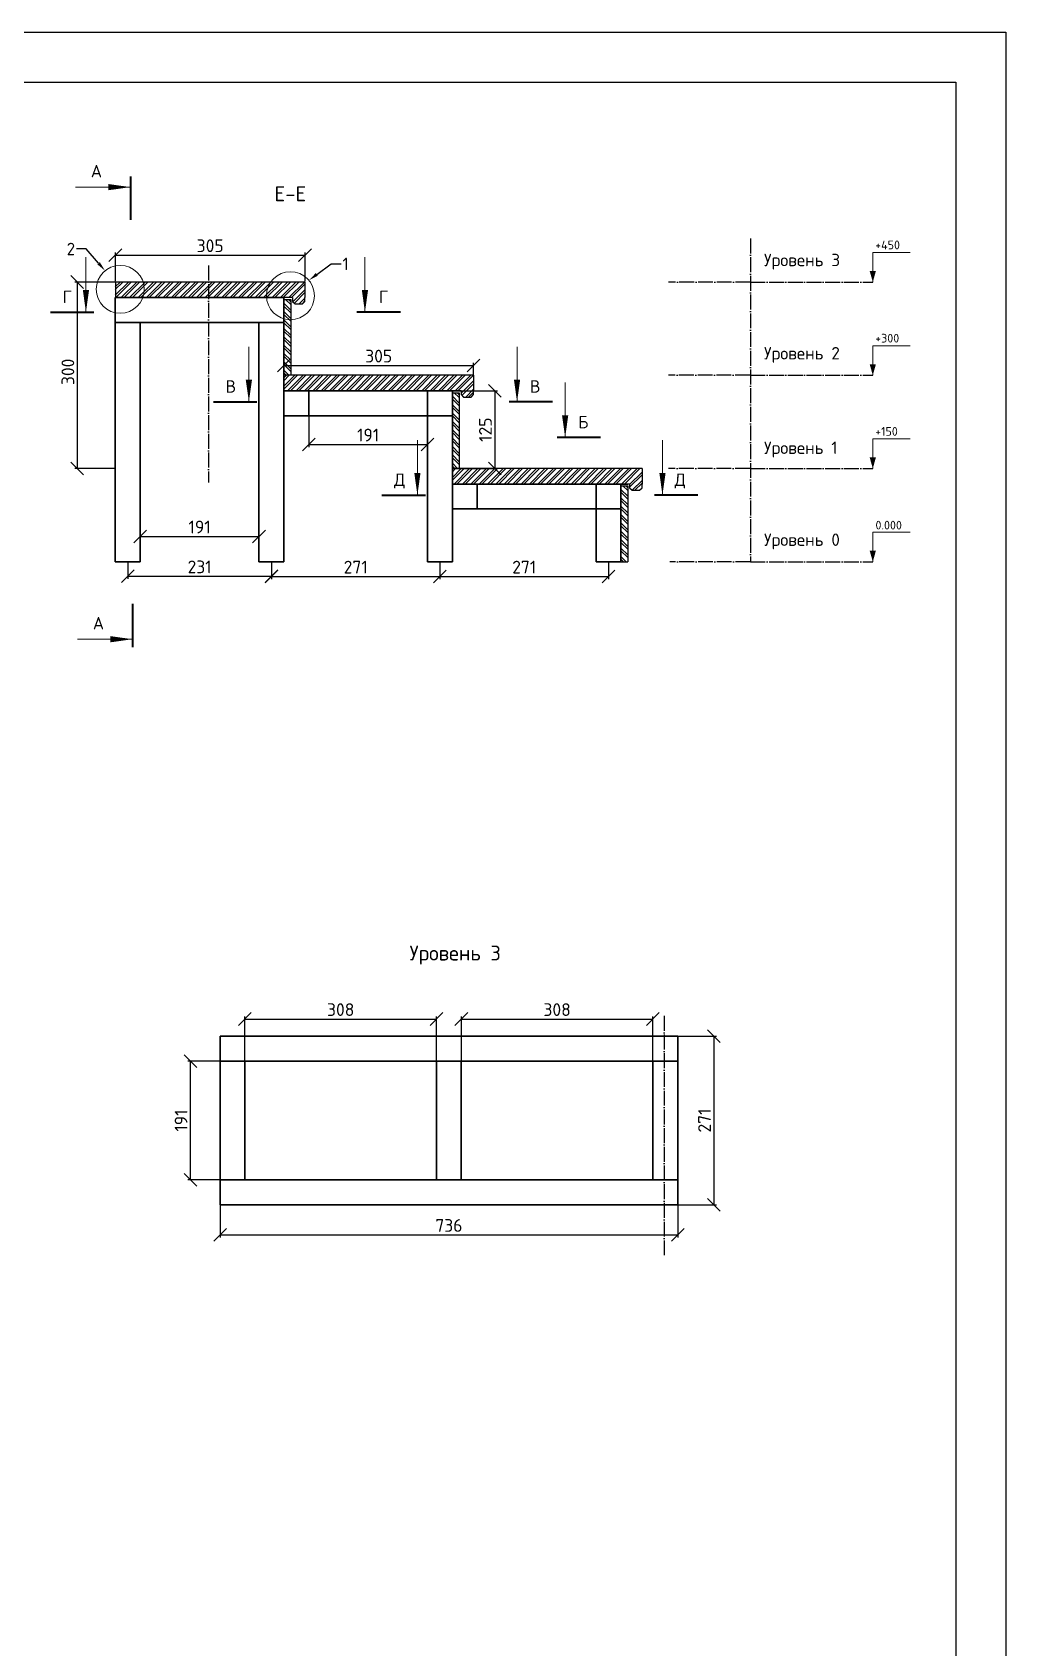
# Model space of a CAD drawing. Header units: millimetres. Extents: x 63961 to 279437, y 165795 to 374915.
# Drawn here: x 114166 to 115732, y 171321 to 173920 of the extents above; entities that cross this region are included whole.
import ezdxf
from ezdxf import colors
from ezdxf.entities.mleader import LeaderData, LeaderLine
from ezdxf.math import Vec2, Vec3

# ---------------------------------------------------------------- set-up
doc = ezdxf.new("R2010")
doc.units = ezdxf.units.MM
doc.linetypes.add('ACAD_ISO04W100', pattern=[30, 24, -3, 0, -3])
for name, color, linetype in [('Доска МПК 11х145х3000', 32, 'Continuous'), ('Заливка доски', 32, 'Continuous'), ('Заливка ступени', 52, 'Continuous'), ('Оси', 120, 'ACAD_ISO04W100'), ('Рамка', 7, 'Continuous')]:
    doc.layers.add(name, color=color, linetype=linetype)
for name, color, linetype, lineweight in [('Профиль 40x40', 220, 'Continuous', 35), ('Размеры', 150, 'Continuous', 0), ('Стойки 40x40', 7, 'Continuous', 35), ('Ступень СМ305', 52, 'Continuous', 30)]:
    doc.layers.add(name, color=color, linetype=linetype, lineweight=lineweight)
doc.styles.get("Standard").update_dxf_attribs({"font": 'isocpeur.ttf'})
doc.dimstyles.new('Копия Аннотативный', dxfattribs={"dimscale": 0, "dimtxt": 20.5, "dimasz": 20.5, "dimexe": 4.25, "dimexo": 0.625, "dimgap": 4.625, "dimtad": 1, "dimtxsty": 'Standard', "dimblk": 'OBLIQUE', "dimcen": 20.5, "dimclrd": 256, "dimclrt": 256, "dimadec": 0, "dimazin": 0, "dimtfac": 1, "dimtmove": 0, "dimatfit": 3, "dimfxl": 1, "dimtfillclr": 4, "dimarcsym": 0})

# ---------------------------------------------------------------- blocks, each defined once
blk = doc.blocks.new('Ступень из ДПК CM 305')
at = {"layer": 'Ступень СМ305'}
for p, q in [((103547.4, 186120.8), (103242.4, 186120.8)), ((103242.4, 186120.8), (103242.4, 186095.8)), ((103547.4, 186120.8), (103547.4, 186095.8)), ((103527.4, 186095.8), (103242.4, 186095.8)), ((103527.4, 186095.8), (103524.4, 186095.8)), ((103527.4, 186095.8), (103527.4, 186089.8)), ((103527.4, 186089.8), (103531.4, 186085.8)), ((103531.4, 186085.8), (103543.4, 186085.8)), ((103543.4, 186085.8), (103547.4, 186089.8)), ((103547.4, 186089.8), (103547.4, 186095.8))]:
    blk.add_line(p, q, dxfattribs=at)
blk = doc.blocks.new('_Oblique')
at = {"color": 0, "linetype": 'ByBlock', "lineweight": -2}
blk.add_line((-0.5, -0.5), (0.5, 0.5), dxfattribs=at)
blk = doc.blocks.new('*D236')
at = {"layer": 'Defpoints', "color": 0, "transparency": 16777216}
for p in [(114299.9, 173517.8), (114238.7, 173217.8), (114299.9, 173217.8)]:
    blk.add_point(p, dxfattribs=at)
at = {"layer": 'Размеры', "color": 0, "lineweight": -2, "transparency": 16777216}
for p, q in [((114299.2, 173517.8), (114234.5, 173517.8)), ((114299.2, 173217.8), (114234.5, 173217.8))]:
    blk.add_line(p, q, dxfattribs=at)
at = {"layer": 'Размеры', "lineweight": -2, "transparency": 16777216}
blk.add_line((114238.7, 173517.8), (114238.7, 173217.8), dxfattribs=at)
at = {"layer": 'Размеры', "lineweight": -2, "transparency": 16777216, "xscale": 20.5, "yscale": 20.5, "zscale": 20.5}
for p, rotation in [((114238.7, 173517.8), 90), ((114238.7, 173217.8), 270)]:
    blk.add_blockref('_Oblique', p, dxfattribs=dict(at, rotation=rotation))
at = {"layer": 'Размеры', "transparency": 16777216, "insert": (114223.6, 173373.3), "char_height": 20.5, "attachment_point": 5, "rotation": 90}
blk.add_mtext('300', dxfattribs=at)
blk = doc.blocks.new('*D237')
at = {"layer": 'Defpoints', "color": 0, "transparency": 16777216}
for p in [(114604.9, 173561.1), (114299.9, 173517.8), (114604.9, 173517.8)]:
    blk.add_point(p, dxfattribs=at)
at = {"layer": 'Размеры', "color": 0, "lineweight": -2, "transparency": 16777216}
for p, q in [((114299.9, 173518.4), (114299.9, 173565.4)), ((114604.9, 173518.4), (114604.9, 173565.4))]:
    blk.add_line(p, q, dxfattribs=at)
at = {"layer": 'Размеры', "lineweight": -2, "transparency": 16777216}
blk.add_line((114299.9, 173561.1), (114604.9, 173561.1), dxfattribs=at)
at = {"layer": 'Размеры', "lineweight": -2, "transparency": 16777216, "xscale": 20.5, "yscale": 20.5, "zscale": 20.5, "rotation": 180}
blk.add_blockref('_Oblique', (114299.9, 173561.1), dxfattribs=at)
at = {"layer": 'Размеры', "lineweight": -2, "transparency": 16777216, "xscale": 20.5, "yscale": 20.5, "zscale": 20.5}
blk.add_blockref('_Oblique', (114604.9, 173561.1), dxfattribs=at)
at = {"layer": 'Размеры', "transparency": 16777216, "insert": (114452.4, 173576.2), "char_height": 20.5, "attachment_point": 5}
blk.add_mtext('305', dxfattribs=at)
blk = doc.blocks.new('*D238')
at = {"layer": 'Defpoints', "color": 0, "transparency": 16777216}
for p in [(114875.9, 173383.6), (114570.9, 173367.8), (114875.9, 173367.8)]:
    blk.add_point(p, dxfattribs=at)
at = {"layer": 'Размеры', "color": 0, "lineweight": -2, "transparency": 16777216}
for p, q in [((114570.9, 173368.4), (114570.9, 173387.9)), ((114875.9, 173368.4), (114875.9, 173387.9))]:
    blk.add_line(p, q, dxfattribs=at)
at = {"layer": 'Размеры', "lineweight": -2, "transparency": 16777216}
blk.add_line((114570.9, 173383.6), (114875.9, 173383.6), dxfattribs=at)
at = {"layer": 'Размеры', "lineweight": -2, "transparency": 16777216, "xscale": 20.5, "yscale": 20.5, "zscale": 20.5, "rotation": 180}
blk.add_blockref('_Oblique', (114570.9, 173383.6), dxfattribs=at)
at = {"layer": 'Размеры', "lineweight": -2, "transparency": 16777216, "xscale": 20.5, "yscale": 20.5, "zscale": 20.5}
blk.add_blockref('_Oblique', (114875.9, 173383.6), dxfattribs=at)
at = {"layer": 'Размеры', "transparency": 16777216, "insert": (114723.4, 173398.7), "char_height": 20.5, "attachment_point": 5}
blk.add_mtext('305', dxfattribs=at)
blk = doc.blocks.new('*D239')
at = {"layer": 'Defpoints', "color": 0, "transparency": 16777216}
for p in [(114841.9, 173342.8), (114841.9, 173217.8), (114910.1, 173217.8)]:
    blk.add_point(p, dxfattribs=at)
at = {"layer": 'Размеры', "color": 0, "lineweight": -2, "transparency": 16777216}
for p, q in [((114842.5, 173342.8), (114914.3, 173342.8)), ((114842.5, 173217.8), (114914.3, 173217.8))]:
    blk.add_line(p, q, dxfattribs=at)
at = {"layer": 'Размеры', "lineweight": -2, "transparency": 16777216}
blk.add_line((114910.1, 173342.8), (114910.1, 173217.8), dxfattribs=at)
at = {"layer": 'Размеры', "lineweight": -2, "transparency": 16777216, "xscale": 20.5, "yscale": 20.5, "zscale": 20.5}
for p, rotation in [((114910.1, 173342.8), 90), ((114910.1, 173217.8), 270)]:
    blk.add_blockref('_Oblique', p, dxfattribs=dict(at, rotation=rotation))
at = {"layer": 'Размеры', "transparency": 16777216, "insert": (114895, 173280.3), "char_height": 20.5, "attachment_point": 5, "rotation": 90}
blk.add_mtext('125', dxfattribs=at)
blk = doc.blocks.new('*D241')
at = {"layer": 'Defpoints', "color": 0, "transparency": 16777216}
for p in [(114610.9, 173302.8), (114801.9, 173302.8), (114801.9, 173256.5)]:
    blk.add_point(p, dxfattribs=at)
at = {"layer": 'Размеры', "color": 0, "lineweight": -2, "transparency": 16777216}
for p, q in [((114610.9, 173302.1), (114610.9, 173252.2)), ((114801.9, 173302.1), (114801.9, 173252.2))]:
    blk.add_line(p, q, dxfattribs=at)
at = {"layer": 'Размеры', "lineweight": -2, "transparency": 16777216}
blk.add_line((114610.9, 173256.5), (114801.9, 173256.5), dxfattribs=at)
at = {"layer": 'Размеры', "lineweight": -2, "transparency": 16777216, "xscale": 20.5, "yscale": 20.5, "zscale": 20.5, "rotation": 180}
blk.add_blockref('_Oblique', (114610.9, 173256.5), dxfattribs=at)
at = {"layer": 'Размеры', "lineweight": -2, "transparency": 16777216, "xscale": 20.5, "yscale": 20.5, "zscale": 20.5}
blk.add_blockref('_Oblique', (114801.9, 173256.5), dxfattribs=at)
at = {"layer": 'Размеры', "transparency": 16777216, "insert": (114706.4, 173271.6), "char_height": 20.5, "attachment_point": 5}
blk.add_mtext('191', dxfattribs=at)
blk = doc.blocks.new('*D242')
at = {"layer": 'Defpoints', "color": 0, "transparency": 16777216}
for p in [(114530.9, 173108.6), (114339.9, 173067.8), (114530.9, 173067.8)]:
    blk.add_point(p, dxfattribs=at)
at = {"layer": 'Размеры', "color": 0, "lineweight": -2, "transparency": 16777216}
for p, q in [((114339.9, 173068.4), (114339.9, 173112.9)), ((114530.9, 173068.4), (114530.9, 173112.9))]:
    blk.add_line(p, q, dxfattribs=at)
at = {"layer": 'Размеры', "lineweight": -2, "transparency": 16777216}
blk.add_line((114339.9, 173108.6), (114530.9, 173108.6), dxfattribs=at)
at = {"layer": 'Размеры', "lineweight": -2, "transparency": 16777216, "xscale": 20.5, "yscale": 20.5, "zscale": 20.5, "rotation": 180}
blk.add_blockref('_Oblique', (114339.9, 173108.6), dxfattribs=at)
at = {"layer": 'Размеры', "lineweight": -2, "transparency": 16777216, "xscale": 20.5, "yscale": 20.5, "zscale": 20.5}
blk.add_blockref('_Oblique', (114530.9, 173108.6), dxfattribs=at)
at = {"layer": 'Размеры', "transparency": 16777216, "insert": (114435.4, 173123.7), "char_height": 20.5, "attachment_point": 5}
blk.add_mtext('191', dxfattribs=at)
blk = doc.blocks.new('*D243')
at = {"layer": 'Defpoints', "color": 0, "transparency": 16777216}
for p in [(114319.9, 173067.8), (114550.9, 173067.8), (114550.9, 173044.4)]:
    blk.add_point(p, dxfattribs=at)
at = {"layer": 'Размеры', "color": 0, "lineweight": -2, "transparency": 16777216}
for p, q in [((114319.9, 173067.2), (114319.9, 173040.1)), ((114550.9, 173067.2), (114550.9, 173040.1))]:
    blk.add_line(p, q, dxfattribs=at)
at = {"layer": 'Размеры', "lineweight": -2, "transparency": 16777216}
blk.add_line((114319.9, 173044.4), (114550.9, 173044.4), dxfattribs=at)
at = {"layer": 'Размеры', "lineweight": -2, "transparency": 16777216, "xscale": 20.5, "yscale": 20.5, "zscale": 20.5, "rotation": 180}
blk.add_blockref('_Oblique', (114319.9, 173044.4), dxfattribs=at)
at = {"layer": 'Размеры', "lineweight": -2, "transparency": 16777216, "xscale": 20.5, "yscale": 20.5, "zscale": 20.5}
blk.add_blockref('_Oblique', (114550.9, 173044.4), dxfattribs=at)
at = {"layer": 'Размеры', "transparency": 16777216, "insert": (114435.4, 173059.5), "char_height": 20.5, "attachment_point": 5}
blk.add_mtext('231', dxfattribs=at)
blk = doc.blocks.new('*D244')
at = {"layer": 'Defpoints', "color": 0, "transparency": 16777216}
for p in [(114550.9, 173067.8), (114821.9, 173067.8), (114821.9, 173044.2)]:
    blk.add_point(p, dxfattribs=at)
at = {"layer": 'Размеры', "color": 0, "lineweight": -2, "transparency": 16777216}
for p, q in [((114550.9, 173067.2), (114550.9, 173040)), ((114821.9, 173067.2), (114821.9, 173040))]:
    blk.add_line(p, q, dxfattribs=at)
at = {"layer": 'Размеры', "lineweight": -2, "transparency": 16777216}
blk.add_line((114550.9, 173044.2), (114821.9, 173044.2), dxfattribs=at)
at = {"layer": 'Размеры', "lineweight": -2, "transparency": 16777216, "xscale": 20.5, "yscale": 20.5, "zscale": 20.5, "rotation": 180}
blk.add_blockref('_Oblique', (114550.9, 173044.2), dxfattribs=at)
at = {"layer": 'Размеры', "lineweight": -2, "transparency": 16777216, "xscale": 20.5, "yscale": 20.5, "zscale": 20.5}
blk.add_blockref('_Oblique', (114821.9, 173044.2), dxfattribs=at)
at = {"layer": 'Размеры', "transparency": 16777216, "insert": (114686.4, 173059.1), "char_height": 20.5, "attachment_point": 5}
blk.add_mtext('271', dxfattribs=at)
blk = doc.blocks.new('*D245')
at = {"layer": 'Defpoints', "color": 0, "transparency": 16777216}
for p in [(114821.9, 173067.8), (115092.9, 173067.8), (115092.9, 173044.2)]:
    blk.add_point(p, dxfattribs=at)
at = {"layer": 'Размеры', "color": 0, "lineweight": -2, "transparency": 16777216}
for p, q in [((114821.9, 173067.2), (114821.9, 173040)), ((115092.9, 173067.2), (115092.9, 173040))]:
    blk.add_line(p, q, dxfattribs=at)
at = {"layer": 'Размеры', "lineweight": -2, "transparency": 16777216}
blk.add_line((114821.9, 173044.2), (115092.9, 173044.2), dxfattribs=at)
at = {"layer": 'Размеры', "lineweight": -2, "transparency": 16777216, "xscale": 20.5, "yscale": 20.5, "zscale": 20.5, "rotation": 180}
blk.add_blockref('_Oblique', (114821.9, 173044.2), dxfattribs=at)
at = {"layer": 'Размеры', "lineweight": -2, "transparency": 16777216, "xscale": 20.5, "yscale": 20.5, "zscale": 20.5}
blk.add_blockref('_Oblique', (115092.9, 173044.2), dxfattribs=at)
at = {"layer": 'Размеры', "transparency": 16777216, "insert": (114957.4, 173059.1), "char_height": 20.5, "attachment_point": 5}
blk.add_mtext('271', dxfattribs=at)
blk = doc.blocks.new('*D289')
at = {"layer": 'Defpoints', "color": 0, "transparency": 16777216}
for p in [(114816.3, 172332.1), (114508.3, 172264.3), (114816.3, 172264.3)]:
    blk.add_point(p, dxfattribs=at)
at = {"layer": 'Размеры', "color": 0, "lineweight": -2, "transparency": 16777216}
for p, q in [((114508.3, 172264.9), (114508.3, 172336.4)), ((114816.3, 172264.9), (114816.3, 172336.4))]:
    blk.add_line(p, q, dxfattribs=at)
at = {"layer": 'Размеры', "lineweight": -2, "transparency": 16777216}
blk.add_line((114508.3, 172332.1), (114816.3, 172332.1), dxfattribs=at)
at = {"layer": 'Размеры', "lineweight": -2, "transparency": 16777216, "xscale": 20.5, "yscale": 20.5, "zscale": 20.5, "rotation": 180}
blk.add_blockref('_Oblique', (114508.3, 172332.1), dxfattribs=at)
at = {"layer": 'Размеры', "lineweight": -2, "transparency": 16777216, "xscale": 20.5, "yscale": 20.5, "zscale": 20.5}
blk.add_blockref('_Oblique', (114816.3, 172332.1), dxfattribs=at)
at = {"layer": 'Размеры', "transparency": 16777216, "insert": (114662.3, 172347.2), "char_height": 20.5, "attachment_point": 5}
blk.add_mtext('308', dxfattribs=at)
blk = doc.blocks.new('*D290')
at = {"layer": 'Defpoints', "color": 0, "transparency": 16777216}
for p in [(115164.3, 172332.1), (114856.3, 172264.3), (115164.3, 172264.3)]:
    blk.add_point(p, dxfattribs=at)
at = {"layer": 'Размеры', "color": 0, "lineweight": -2, "transparency": 16777216}
for p, q in [((114856.3, 172264.9), (114856.3, 172336.4)), ((115164.3, 172264.9), (115164.3, 172336.4))]:
    blk.add_line(p, q, dxfattribs=at)
at = {"layer": 'Размеры', "lineweight": -2, "transparency": 16777216}
blk.add_line((114856.3, 172332.1), (115164.3, 172332.1), dxfattribs=at)
at = {"layer": 'Размеры', "lineweight": -2, "transparency": 16777216, "xscale": 20.5, "yscale": 20.5, "zscale": 20.5, "rotation": 180}
blk.add_blockref('_Oblique', (114856.3, 172332.1), dxfattribs=at)
at = {"layer": 'Размеры', "lineweight": -2, "transparency": 16777216, "xscale": 20.5, "yscale": 20.5, "zscale": 20.5}
blk.add_blockref('_Oblique', (115164.3, 172332.1), dxfattribs=at)
at = {"layer": 'Размеры', "transparency": 16777216, "insert": (115010.3, 172347.2), "char_height": 20.5, "attachment_point": 5}
blk.add_mtext('308', dxfattribs=at)
blk = doc.blocks.new('*D291')
at = {"layer": 'Defpoints', "color": 0, "transparency": 16777216}
for p in [(114420.7, 172264.3), (114508.3, 172264.3), (114508.3, 172073.3)]:
    blk.add_point(p, dxfattribs=at)
at = {"layer": 'Размеры', "color": 0, "lineweight": -2, "transparency": 16777216}
for p, q in [((114507.6, 172264.3), (114416.4, 172264.3)), ((114507.6, 172073.3), (114416.4, 172073.3))]:
    blk.add_line(p, q, dxfattribs=at)
at = {"layer": 'Размеры', "lineweight": -2, "transparency": 16777216}
blk.add_line((114420.7, 172073.3), (114420.7, 172264.3), dxfattribs=at)
at = {"layer": 'Размеры', "lineweight": -2, "transparency": 16777216, "xscale": 20.5, "yscale": 20.5, "zscale": 20.5}
for p, rotation in [((114420.7, 172264.3), 90), ((114420.7, 172073.3), 270)]:
    blk.add_blockref('_Oblique', p, dxfattribs=dict(at, rotation=rotation))
at = {"layer": 'Размеры', "transparency": 16777216, "insert": (114405.6, 172168.8), "char_height": 20.5, "attachment_point": 5, "rotation": 90}
blk.add_mtext('191', dxfattribs=at)
blk = doc.blocks.new('*D292')
at = {"layer": 'Defpoints', "color": 0, "transparency": 16777216}
for p in [(114468.3, 172033.3), (115204.3, 172033.3), (115204.3, 171984.9)]:
    blk.add_point(p, dxfattribs=at)
at = {"layer": 'Размеры', "color": 0, "lineweight": -2, "transparency": 16777216}
for p, q in [((114468.3, 172032.7), (114468.3, 171980.7)), ((115204.3, 172032.7), (115204.3, 171980.7))]:
    blk.add_line(p, q, dxfattribs=at)
at = {"layer": 'Размеры', "lineweight": -2, "transparency": 16777216}
blk.add_line((114468.3, 171984.9), (115204.3, 171984.9), dxfattribs=at)
at = {"layer": 'Размеры', "lineweight": -2, "transparency": 16777216, "xscale": 20.5, "yscale": 20.5, "zscale": 20.5, "rotation": 180}
blk.add_blockref('_Oblique', (114468.3, 171984.9), dxfattribs=at)
at = {"layer": 'Размеры', "lineweight": -2, "transparency": 16777216, "xscale": 20.5, "yscale": 20.5, "zscale": 20.5}
blk.add_blockref('_Oblique', (115204.3, 171984.9), dxfattribs=at)
at = {"layer": 'Размеры', "transparency": 16777216, "insert": (114836.3, 172000), "char_height": 20.5, "attachment_point": 5}
blk.add_mtext('736', dxfattribs=at)
blk = doc.blocks.new('*D293')
at = {"layer": 'Defpoints', "color": 0, "transparency": 16777216}
for p in [(115204.3, 172304.3), (115204.3, 172033.3), (115262.3, 172033.3)]:
    blk.add_point(p, dxfattribs=at)
at = {"layer": 'Размеры', "color": 0, "lineweight": -2, "transparency": 16777216}
for p, q in [((115204.9, 172304.3), (115266.5, 172304.3)), ((115204.9, 172033.3), (115266.5, 172033.3))]:
    blk.add_line(p, q, dxfattribs=at)
at = {"layer": 'Размеры', "lineweight": -2, "transparency": 16777216}
blk.add_line((115262.3, 172304.3), (115262.3, 172033.3), dxfattribs=at)
at = {"layer": 'Размеры', "lineweight": -2, "transparency": 16777216, "xscale": 20.5, "yscale": 20.5, "zscale": 20.5}
for p, rotation in [((115262.3, 172304.3), 90), ((115262.3, 172033.3), 270)]:
    blk.add_blockref('_Oblique', p, dxfattribs=dict(at, rotation=rotation))
at = {"layer": 'Размеры', "transparency": 16777216, "insert": (115247.4, 172168.8), "char_height": 20.5, "attachment_point": 5, "rotation": 90}
blk.add_mtext('271', dxfattribs=at)

msp = doc.modelspace()

# ---------------------------------------------------------------- hatches: boundary and pattern name
at = {"layer": 'Заливка доски'}
h = msp.add_hatch(dxfattribs=at)
h.set_pattern_fill('ANSI32', color=256, angle=90)
h.set_pattern_definition([(135, (15818.933, 2486.693), (-6.7351921, -6.7351921), []), (135, (15818.933, 2491.183), (-6.7351921, -6.7351921), [])])
h.paths.add_polyline_path([(114581.866, 173489.751), (114570.866, 173489.751), (114570.866, 173452.603), (114570.866, 173367.75), (114581.866, 173367.75)])
h.paths.add_polyline_path([(114852.866, 173339.75), (114841.866, 173339.75), (114841.866, 173217.751), (114852.866, 173217.751)])
h.paths.add_polyline_path([(115123.866, 173189.749), (115112.866, 173189.749), (115112.866, 173067.748), (115123.866, 173067.748)])
at = {"layer": 'Заливка ступени'}
h = msp.add_hatch(dxfattribs=at)
h.set_pattern_fill('ANSI32', color=256, angle=180)
h.set_pattern_definition([(225, (15818.933, 2486.693), (6.7351921, -6.7351921), []), (225, (15814.443, 2486.693), (6.7351921, -6.7351921), [])])
h.paths.add_polyline_path([(114299.866, 173517.751), (114299.866, 173492.751), (114584.866, 173492.751), (114584.866, 173486.751), (114588.866, 173482.751), (114600.866, 173482.751), (114604.866, 173486.751), (114604.866, 173492.751), (114604.866, 173517.751)])
h.paths.add_polyline_path([(114570.866, 173367.75), (114570.866, 173342.75), (114855.866, 173342.75), (114855.866, 173336.75), (114859.866, 173332.75), (114871.866, 173332.75), (114875.866, 173336.75), (114875.866, 173342.75), (114875.866, 173367.75)])
h.paths.add_polyline_path([(114841.866, 173217.749), (114841.866, 173192.749), (115126.866, 173192.749), (115126.866, 173186.749), (115130.866, 173182.749), (115142.866, 173182.749), (115146.866, 173186.749), (115146.866, 173192.749), (115146.866, 173217.749)])

# ---------------------------------------------------------------- linework, layer by layer
at = {"layer": 'Доска МПК 11х145х3000'}
for p, q in [((114570.866, 173492.751), (114570.866, 173367.75)), ((114570.866, 173489.751), (114581.866, 173489.751)), ((114581.866, 173489.751), (114581.866, 173367.75)), ((114581.866, 173367.75), (114570.866, 173367.75)), ((114841.866, 173342.75), (114841.866, 173217.751)), ((114841.866, 173342.75), (114852.866, 173342.75)), ((114841.866, 173339.75), (114852.866, 173339.75)), ((114852.866, 173339.75), (114852.866, 173217.749)), ((114852.866, 173217.751), (114841.866, 173217.751)), ((115112.866, 173192.749), (115112.866, 173067.75)), ((115112.866, 173192.749), (115123.866, 173192.749)), ((115112.866, 173189.749), (115123.866, 173189.749)), ((115123.866, 173189.749), (115123.866, 173067.748)), ((115112.866, 173067.748), (115123.866, 173067.748))]:
    msp.add_line(p, q, dxfattribs=at)
at = {"layer": 'Оси'}
for p, q in [((115321.115, 173587.802), (115321.115, 173067.75)), ((114449.866, 173544.332), (114449.866, 173195.439)), ((115321.115, 173517.752), (115189.633, 173517.752)), ((115321.115, 173517.752), (115517.979, 173517.752)), ((115320.586, 173367.75), (115189.633, 173367.75)), ((115321.115, 173367.75), (115517.979, 173367.75)), ((115320.586, 173217.749), (115189.633, 173217.815)), ((115321.115, 173217.752), (115517.979, 173217.752)), ((115321.115, 173067.75), (115191.332, 173067.816)), ((115321.115, 173067.75), (115517.979, 173067.75)), ((115182.407, 172337.101), (115182.407, 171951.627))]:
    msp.add_line(p, q, dxfattribs=at)
at = {"layer": 'Профиль 40x40'}
for p, q in [((114570.866, 173492.751), (114299.866, 173492.751)), ((114299.866, 173492.751), (114299.866, 173452.603)), ((114570.866, 173492.751), (114570.866, 173452.603)), ((114570.866, 173452.603), (114299.866, 173452.603)), ((114841.866, 173342.75), (114570.866, 173342.75)), ((114610.866, 173342.75), (114610.866, 173302.75)), ((114570.866, 173302.75), (114841.866, 173302.75)), ((115112.866, 173192.749), (114841.866, 173192.749)), ((114881.866, 173192.749), (114881.866, 173152.749)), ((114841.866, 173152.749), (115112.866, 173152.749))]:
    msp.add_line(p, q, dxfattribs=at)
for points in [[(114468.269, 172304.28), (115204.269, 172304.28), (115204.269, 172264.28), (114468.269, 172264.28)], [(114468.269, 172264.28), (114508.269, 172264.28), (114508.269, 172073.28), (114468.269, 172073.28)], [(114816.269, 172264.28), (114856.269, 172264.28), (114856.269, 172073.28), (114816.269, 172073.28)], [(115164.269, 172264.28), (115204.269, 172264.28), (115204.269, 172073.28), (115164.269, 172073.28)], [(114468.269, 172073.28), (115204.269, 172073.28), (115204.269, 172033.28), (114468.269, 172033.28)]]:
    msp.add_lwpolyline(points, close=True, dxfattribs=at)
at = {"layer": 'Размеры', "color": 2, "lineweight": 40}
for p, q in [((114324.133, 173687.796), (114324.133, 173617.993)), ((114195.685, 173469.274), (114265.488, 173469.274)), ((114758.245, 173469.274), (114688.442, 173469.274)), ((114457.703, 173325.001), (114527.506, 173325.001)), ((115002.837, 173325.001), (114933.034, 173325.001)), ((115080.19, 173267.674), (115010.387, 173267.674)), ((114728.703, 173175), (114798.506, 173175)), ((115236.68, 173175), (115166.877, 173175)), ((114327.383, 173000.062), (114327.383, 172930.259))]:
    msp.add_line(p, q, dxfattribs=at)
at = {"layer": 'Размеры', "color": 2}
for p, q in [((114324.133, 173670.483), (114235.669, 173670.483)), ((114252.627, 173469.274), (114252.627, 173557.738)), ((114701.303, 173469.274), (114701.303, 173557.738)), ((114514.645, 173325.001), (114514.645, 173413.465)), ((114945.895, 173325.001), (114945.895, 173413.465)), ((115023.248, 173267.674), (115023.248, 173356.138)), ((114785.645, 173175), (114785.645, 173263.464)), ((115179.738, 173175), (115179.738, 173263.464)), ((114327.383, 172943.12), (114238.919, 172943.12))]:
    msp.add_line(p, q, dxfattribs=at)
at = {"layer": 'Размеры'}
for p, q in [((115517.979, 173517.752), (115517.979, 173565.333)), ((115517.979, 173565.333), (115578.154, 173565.333)), ((115517.979, 173367.75), (115517.979, 173415.332)), ((115517.979, 173415.332), (115578.154, 173415.332)), ((115517.979, 173217.749), (115517.979, 173265.331)), ((115517.979, 173265.331), (115578.154, 173265.331)), ((114841.866, 173217.751), (114852.866, 173217.751)), ((115517.979, 173067.75), (115517.979, 173115.332)), ((115517.979, 173115.332), (115578.154, 173115.332))]:
    msp.add_line(p, q, dxfattribs=at)
at = {"layer": 'Размеры', "color": 2}
for points in [[(114324.133, 173670.483, 0, 10, 0), (114288.522, 173670.483, 10, 10, 0)], [(114252.627, 173469.274, 0, 10, 0), (114252.627, 173504.885, 10, 10, 0)], [(114701.303, 173469.274, 0, 10, 0), (114701.303, 173504.885, 10, 10, 0)], [(114514.645, 173325.001, 0, 10, 0), (114514.645, 173360.612, 10, 10, 0)], [(114945.895, 173325.001, 0, 10, 0), (114945.895, 173360.612, 10, 10, 0)], [(115023.248, 173267.674, 0, 10, 0), (115023.248, 173303.284, 10, 10, 0)], [(114785.645, 173175, 0, 10, 0), (114785.645, 173210.611, 10, 10, 0)], [(115179.738, 173175, 0, 10, 0), (115179.738, 173210.611, 10, 10, 0)], [(114327.383, 172943.12, 0, 10, 0), (114291.772, 172943.12, 10, 10, 0)]]:
    msp.add_lwpolyline(points, format="xyseb", dxfattribs=at)
at = {"layer": 'Размеры', "color": 2, "const_width": 5}
for points in [[(114324.133, 173630.854), (114324.133, 173630.854)], [(114252.627, 173469.274), (114252.627, 173469.274)], [(114701.303, 173469.274), (114701.303, 173469.274)], [(114514.645, 173325.001), (114514.645, 173325.001)], [(114945.895, 173325.001), (114945.895, 173325.001)], [(115023.248, 173267.674), (115023.248, 173267.674)], [(114785.645, 173175), (114785.645, 173175)], [(115179.738, 173175), (115179.738, 173175)], [(114327.383, 172943.12), (114327.383, 172943.12)]]:
    msp.add_lwpolyline(points, dxfattribs=at)
at = {"layer": 'Размеры'}
for points in [[(115517.979, 173517.752, 0, 10, 0), (115517.979, 173535.557, 10, 10, 0)], [(115517.979, 173367.75, 0, 10, 0), (115517.979, 173385.556, 10, 10, 0)], [(115517.979, 173217.749, 0, 10, 0), (115517.979, 173235.555, 10, 10, 0)], [(115517.979, 173067.75, 0, 10, 0), (115517.979, 173085.556, 10, 10, 0)]]:
    msp.add_lwpolyline(points, format="xyseb", dxfattribs=at)
for centre in [(114307.779, 173506.074), (114581.487, 173495.752)]:
    msp.add_circle(centre, 38.578, dxfattribs=at)
at = {"layer": 'Рамка'}
for points in [[(109011.663, 173919.573), (115731.663, 173919.573), (115731.663, 169167.573), (109011.663, 169167.573)], [(109331.663, 173839.573), (115651.663, 173839.573), (115651.663, 169247.573), (109331.663, 169247.573)]]:
    msp.add_lwpolyline(points, close=True, dxfattribs=at)
at = {"layer": 'Стойки 40x40'}
for p, q in [((114299.866, 173067.816), (114299.866, 173452.603)), ((114339.866, 173067.816), (114339.866, 173452.751)), ((114530.866, 173452.751), (114530.866, 173067.816)), ((114570.866, 173452.603), (114570.866, 173067.816)), ((114801.866, 173342.75), (114801.866, 173067.816)), ((114841.866, 173342.75), (114841.866, 173067.816)), ((115072.866, 173192.749), (115072.866, 173067.816)), ((115112.866, 173192.749), (115112.866, 173067.816)), ((114339.866, 173067.816), (114299.866, 173067.816)), ((114570.866, 173067.816), (114530.866, 173067.816)), ((114841.866, 173067.816), (114801.866, 173067.816)), ((115112.866, 173067.816), (115072.866, 173067.816))]:
    msp.add_line(p, q, dxfattribs=at)

# ---------------------------------------------------------------- block references
at = {"layer": 'Ступень СМ305'}
for p in [(11057.492, -12603.065), (11328.492, -12753.066), (11599.492, -12903.068)]:
    msp.add_blockref('Ступень из ДПК CM 305', p, dxfattribs=at)

# ---------------------------------------------------------------- texts
at = {"layer": 'Оси'}
for s, p in [('Уровень 3', (115343.044, 173543.26)), ('Уровень 2', (115343.044, 173393.259)), ('Уровень 1', (115343.044, 173241.186)), ('Уровень 0', (115343.044, 173093.259))]:
    msp.add_text(s, height=20, dxfattribs=at).set_placement(p)
at = {"layer": 'Размеры', "color": 7}
msp.add_text('Е-Е', height=24, dxfattribs=at).set_placement((114555.571, 173647.767))
at = {"layer": 'Размеры'}
for s, p in [('+450', (115521.85, 173570.455)), ('+300', (115521.85, 173420.454)), ('+150', (115521.85, 173270.453)), ('0.000', (115522.289, 173119.665))]:
    msp.add_text(s, height=14, dxfattribs=at).set_placement(p)
at = {"layer": 'Размеры', "color": 2, "char_height": 20}
for s, insert, attachment_point in [('А', (114278.489, 173706.255), 3), ('Г', (114215.133, 173504.041), 1), ('Г', (114738.796, 173504.041), 3), ('В', (114477.152, 173359.768), 1), ('В', (114983.388, 173359.768), 3), ('Б', (115060.741, 173302.441), 3), ('Д', (114748.152, 173209.767), 1), ('Д', (115217.231, 173209.767), 3), ('А', (114281.738, 172978.892), 3)]:
    msp.add_mtext(s, dxfattribs=dict(at, insert=insert, attachment_point=attachment_point))
at = {"layer": 'Размеры', "color": 7, "ltscale": 1.5, "insert": (114919.906, 172450.22), "char_height": 24, "attachment_point": 3}
msp.add_mtext('\\A1;Уровень 3', dxfattribs=at)

# ---------------------------------------------------------------- dimensions: what is measured, and where the dimension line sits
at = {"layer": 'Размеры'}
for base, p1, p2, picture, middle in [((114604.866, 173561.144), (114299.866, 173517.751), (114604.866, 173517.751), '*D237', (114452.366, 173576.243)), ((114875.866, 173383.623), (114570.866, 173367.75), (114875.866, 173367.75), '*D238', (114723.366, 173398.722)), ((114801.866, 173256.478), (114610.866, 173302.75), (114801.866, 173302.75), '*D241', (114706.366, 173271.57)), ((114530.866, 173108.6), (114339.866, 173067.816), (114530.866, 173067.816), '*D242', (114435.366, 173123.692)), ((114550.866, 173044.352), (114319.866, 173067.816), (114550.866, 173067.816), '*D243', (114435.366, 173059.451)), ((114821.866, 173044.207), (114550.866, 173067.816), (114821.866, 173067.816), '*D244', (114686.366, 173059.124)), ((115092.866, 173044.207), (114821.866, 173067.816), (115092.866, 173067.816), '*D245', (114957.366, 173059.124)), ((114816.269, 172332.142), (114508.269, 172264.28), (114816.269, 172264.28), '*D289', (114662.269, 172347.241)), ((115164.269, 172332.142), (114856.269, 172264.28), (115164.269, 172264.28), '*D290', (115010.269, 172347.241)), ((115204.269, 171984.934), (114468.269, 172033.28), (115204.269, 172033.28), '*D292', (114836.269, 172000.032))]:
    dim = msp.add_linear_dim(base=base, p1=p1, p2=p2, dimstyle='Копия Аннотативный', dxfattribs=at)
    dim.commit()
    dim.dimension.update_dxf_attribs({"geometry": picture, "text_midpoint": middle})
dim = msp.add_linear_dim(base=(114238.731, 173217.751), p1=(114299.866, 173517.751), p2=(114299.866, 173217.751), angle=90, dimstyle='Копия Аннотативный', dxfattribs=at)
dim.commit()
dim.dimension.update_dxf_attribs({"geometry": '*D236', "text_midpoint": (114238.731, 173373.325), "dimtype": 160})
for base, p1, p2, picture, middle in [((114910.092, 173217.751), (114841.866, 173342.75), (114841.866, 173217.751), '*D239', (114895.001, 173280.251)), ((115262.278, 172033.28), (115204.269, 172304.28), (115204.269, 172033.28), '*D293', (115247.361, 172168.78)), ((114420.698, 172264.28), (114508.269, 172073.28), (114508.269, 172264.28), '*D291', (114405.606, 172168.78))]:
    dim = msp.add_linear_dim(base=base, p1=p1, p2=p2, angle=90, dimstyle='Копия Аннотативный', dxfattribs=at)
    dim.commit()
    dim.dimension.update_dxf_attribs({"geometry": picture, "text_midpoint": middle})

# ---------------------------------------------------------------- leaders
ml = msp.add_multileader_mtext('Standard', dxfattribs=at)
ml.set_content('2', color=256)
ml.set_leader_properties()
ml.build(insert=Vec2(0, 0))
ml.multileader.update_dxf_attribs({"dogleg_length": 16, "arrow_head_size": 16})
ctx = ml.context
ctx.base_point, ctx.char_height, ctx.arrow_head_size, ctx.plane_origin = Vec3(114219.965, 173570.959), 20, 16, Vec3(114225.857, 173559.657)
ctx.text_align_type = 2
notes = []
notes.append((ctx, [(1, (1, 1, 0), (114253.212, 173570.959), (-1, 0), 16, [(0, [(114283.365, 173535.944)], 0, [])])]))
ctx.mtext.insert, ctx.mtext.alignment, ctx.mtext.flow_direction = Vec3(114235.212, 173580.959), 3, 5
ml = msp.add_multileader_mtext('Standard', dxfattribs=at)
ml.set_content('1', color=256)
ml.set_leader_properties()
ml.build(insert=Vec2(0, 0))
ml.multileader.update_dxf_attribs({"dogleg_length": 16, "arrow_head_size": 16})
ctx = ml.context
ctx.base_point, ctx.char_height, ctx.arrow_head_size, ctx.plane_origin = Vec3(114663.063, 173546.922), 20, 16, Vec3(114625.504, 173517.703)
notes.append((ctx, [(0, (1, 1, 0), (114647.063, 173546.922), (1, 0), 16, [(0, [(114610.993, 173520.604)], 0, [])])]))
ctx.mtext.insert, ctx.mtext.flow_direction = Vec3(114665.063, 173556.922), 5
for ctx, leaders in notes:
    for number, flags, end, landing, length, lines in leaders:
        leader = LeaderData()
        leader.index, (leader.has_last_leader_line, leader.has_dogleg_vector, leader.attachment_direction) = number, flags
        leader.last_leader_point, leader.dogleg_vector, leader.dogleg_length = Vec3(end), Vec3(landing), length
        for number, points, colour, breaks in lines:
            line = LeaderLine()
            line.index, line.vertices, line.color, line.breaks = number, Vec3.list(points), colors.encode_raw_color(colour), breaks
            leader.lines.append(line)
        ctx.leaders.append(leader)

doc.saveas('drawing.dxf')
